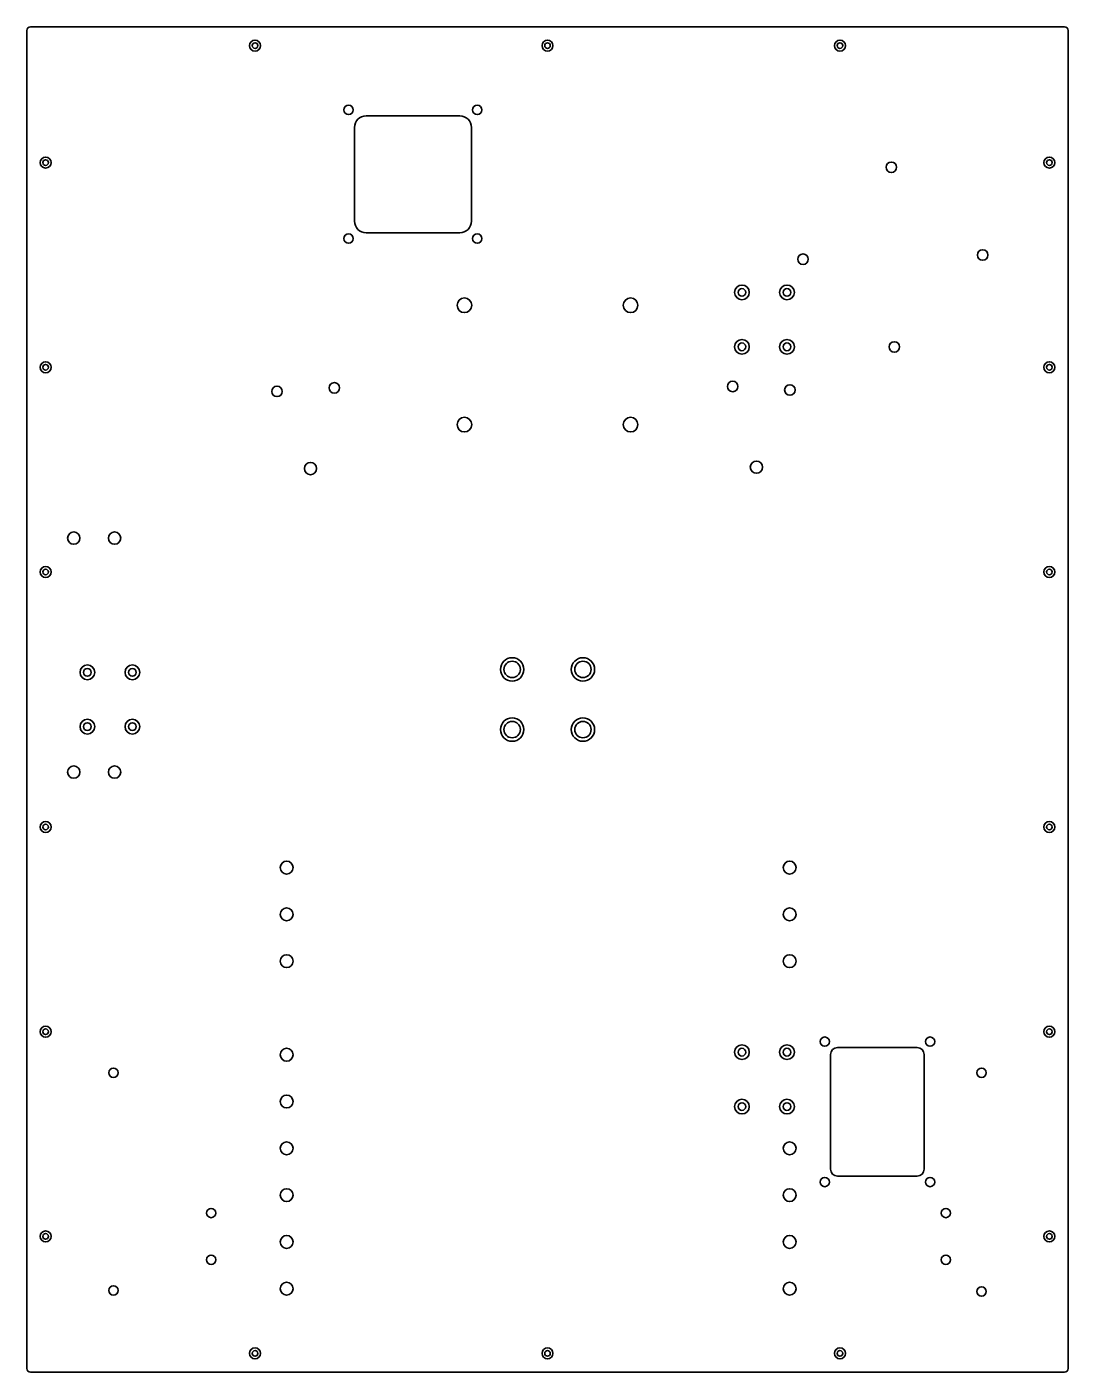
# Model space of a CAD drawing. Header units: millimetres. Extents: x 0 to 890, y 0 to 1150.
import ezdxf

# ---------------------------------------------------------------- set-up
doc = ezdxf.new("R2010")
doc.units = ezdxf.units.MM
doc.layers.add('SIMUMAK Visible (ISO)', color=7, linetype='Continuous', lineweight=35)

# ---------------------------------------------------------------- blocks, each defined once
blk = doc.blocks.new('3DOF250-03-CMAQ01_Sheet_3_3DOF250-03-CMAQ01')
at = {"layer": 'SIMUMAK Visible (ISO)'}
for p, q in [((-442, 575), (442, 575)), ((-445, -572), (-445, 572)), ((445, 572), (445, -572)), ((-155, 499), (-75, 499)), ((-165, 409), (-165, 489)), ((-65, 489), (-65, 409)), ((-75, 399), (-155, 399)), ((248, -297.5), (316, -297.5)), ((242, -401.5), (242, -303.5)), ((322, -303.5), (322, -401.5)), ((316, -407.5), (248, -407.5)), ((442, -575), (-442, -575))]:
    blk.add_line(p, q, dxfattribs=at)
for centre, radius in [((-250, 559), 4.7), ((0, 559), 4.7), ((250, 559), 4.7), ((-250, 559), 2.4), ((0, 559), 2.4), ((250, 559), 2.4), ((-170, 504), 4), ((-60, 504), 4), ((-429, 459), 4.7), ((-429, 459), 2.4), ((429, 459), 4.7), ((429, 459), 2.4), ((293.9, 455), 4.5), ((-170, 394), 4), ((-60, 394), 4), ((218.4, 376.4), 4.5), ((372, 380), 4.5), ((166.2, 348), 6.3), ((166.2, 348), 3.3), ((204.7, 348), 6.3), ((204.7, 348), 3.3), ((-71, 337), 6.25), ((71, 337), 6.25), ((166.2, 301.5), 6.3), ((166.2, 301.5), 3.3), ((204.7, 301.5), 6.3), ((204.7, 301.5), 3.3), ((296.5, 301.4), 4.5), ((-429, 284), 4.7), ((429, 284), 4.7), ((-429, 284), 2.4), ((429, 284), 2.4), ((-231.2, 263.4), 4.5), ((-182.2, 266.4), 4.5), ((158.3, 267.6), 4.5), ((207.2, 264.6), 4.5), ((-71, 235), 6.25), ((71, 235), 6.25), ((-202.6, 197.4), 5.25), ((178.6, 198.6), 5.25), ((-405, 138), 5.25), ((-370, 138), 5.25), ((-429, 109), 4.7), ((-429, 109), 2.4), ((429, 109), 4.7), ((429, 109), 2.4), ((-30.2, 25.7), 10), ((30.3, 25.7), 10), ((-393.3, 23.2), 6.3), ((-393.3, 23.2), 3.3), ((-354.8, 23.2), 6.3), ((-354.8, 23.2), 3.3), ((-30.2, 25.7), 7), ((30.3, 25.7), 7), ((-393.3, -23.2), 6.3), ((-393.3, -23.2), 3.3), ((-354.8, -23.2), 6.3), ((-354.8, -23.2), 3.3), ((-30.2, -25.7), 10), ((-30.2, -25.7), 7), ((30.3, -25.7), 10), ((30.3, -25.7), 7), ((-405, -62), 5.25), ((-370, -62), 5.25), ((-429, -109), 4.7), ((-429, -109), 2.4), ((429, -109), 4.7), ((429, -109), 2.4), ((-223, -143.7), 5.5), ((207, -143.7), 5.5), ((-223, -183.7), 5.5), ((207, -183.7), 5.5), ((-223, -223.7), 5.5), ((207, -223.7), 5.5), ((-429, -284), 4.7), ((-429, -284), 2.4), ((429, -284), 4.7), ((429, -284), 2.4), ((-223, -303.7), 5.5), ((166.2, -301.5), 6.3), ((166.2, -301.5), 3.3), ((204.7, -301.5), 6.3), ((204.7, -301.5), 3.3), ((237, -292.5), 4), ((327, -292.5), 4), ((-371, -319.1), 4), ((371, -319.1), 4), ((-223, -343.7), 5.5), ((166.2, -348), 6.3), ((166.2, -348), 3.3), ((204.7, -348), 6.3), ((204.7, -348), 3.3), ((-223, -383.7), 5.5), ((207, -383.7), 5.5), ((237, -412.5), 4), ((327, -412.5), 4), ((-223, -423.7), 5.5), ((207, -423.7), 5.5), ((-287.5, -439), 4), ((340.5, -439), 4), ((-429, -459), 4.7), ((-429, -459), 2.4), ((-223, -463.7), 5.5), ((207, -463.7), 5.5), ((429, -459), 4.7), ((429, -459), 2.4), ((-287.5, -479), 4), ((340.5, -479), 4), ((-371, -505.2), 4), ((-223, -503.7), 5.5), ((207, -503.7), 5.5), ((371, -506.1), 4), ((-250, -559), 4.7), ((-250, -559), 2.4), ((0, -559), 4.7), ((0, -559), 2.4), ((250, -559), 4.7), ((250, -559), 2.4)]:
    blk.add_circle(centre, radius, dxfattribs=at)
at = {"layer": 'SIMUMAK Visible (ISO)', "extrusion": (0, 0, -1)}
for centre, start, end in [((442, 572), 0, 90), ((-442, 572), 90, 180), ((442, -572), 270, 360), ((-442, -572), 180, 270)]:
    blk.add_arc(centre, 3, start, end, dxfattribs=at)
at = {"layer": 'SIMUMAK Visible (ISO)'}
for centre, radius, start, end in [((-155, 489), 10, 90, 180), ((-75, 489), 10, 0, 90), ((-155, 409), 10, 180, 270), ((-75, 409), 10, 270, 360), ((248, -303.5), 6, 90, 180), ((316, -303.5), 6, 0, 90), ((248, -401.5), 6, 180, 270), ((316, -401.5), 6, 270, 0)]:
    blk.add_arc(centre, radius, start, end, dxfattribs=at)

msp = doc.modelspace()

# ---------------------------------------------------------------- block references
msp.add_blockref('3DOF250-03-CMAQ01_Sheet_3_3DOF250-03-CMAQ01', (445, 575))

doc.saveas('drawing.dxf')
